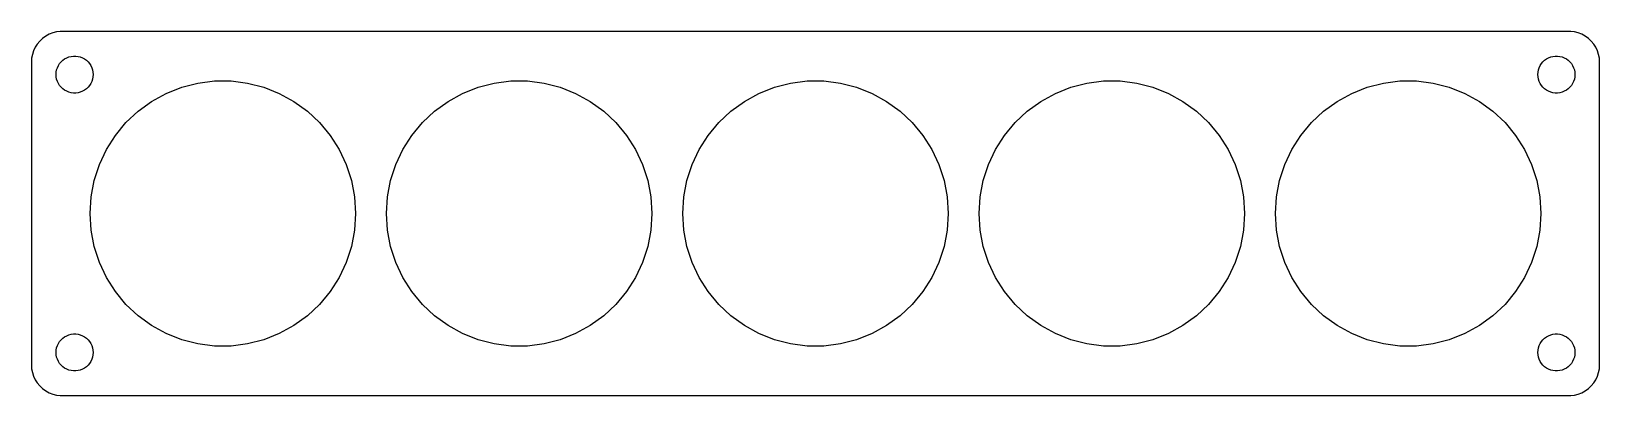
# Model space of a CAD drawing. Header units: metres. Extents: x -127 to 127, y -29 to 29.
import ezdxf

# ---------------------------------------------------------------- set-up
doc = ezdxf.new("R2010")
doc.units = ezdxf.units.M

msp = doc.modelspace()

# ---------------------------------------------------------------- linework, layer by layer
for p, q in [((-125.187, 28.3526), (-125.645, 27.9227)), ((-124.679, 28.7216), (-125.187, 28.3526)), ((-124.129, 29.0241), (-124.679, 28.7216)), ((-123.545, 29.2553), (-124.129, 29.0241)), ((-122.937, 29.4114), (-123.545, 29.2553)), ((-122.314, 29.4901), (-122.937, 29.4114)), ((122.314, 29.4901), (-122.314, 29.4901)), ((122.937, 29.4114), (122.314, 29.4901)), ((123.545, 29.2553), (122.937, 29.4114)), ((124.129, 29.0241), (123.545, 29.2553)), ((124.679, 28.7216), (124.129, 29.0241)), ((125.187, 28.3526), (124.679, 28.7216)), ((125.645, 27.9227), (125.187, 28.3526)), ((-126.843, 25.7434), (-126.961, 25.1267)), ((-126.649, 26.3406), (-126.843, 25.7434)), ((-126.382, 26.9088), (-126.649, 26.3406)), ((-126.045, 27.4389), (-126.382, 26.9088)), ((-125.645, 27.9227), (-126.045, 27.4389)), ((-120.927, 25.3532), (-120.562, 25.4469)), ((-120.562, 25.4469), (-120.188, 25.4941)), ((-120.188, 25.4941), (-119.812, 25.4941)), ((-119.812, 25.4941), (-119.438, 25.4469)), ((-119.438, 25.4469), (-119.073, 25.3532)), ((119.073, 25.3532), (119.438, 25.4469)), ((119.438, 25.4469), (119.812, 25.4941)), ((119.812, 25.4941), (120.188, 25.4941)), ((120.188, 25.4941), (120.562, 25.4469)), ((120.562, 25.4469), (120.927, 25.3532)), ((126.045, 27.4389), (125.645, 27.9227)), ((126.382, 26.9088), (126.045, 27.4389)), ((126.649, 26.3406), (126.382, 26.9088)), ((126.843, 25.7434), (126.649, 26.3406)), ((126.961, 25.1267), (126.843, 25.7434)), ((-126.961, 25.1267), (-127, 24.5)), ((-127, 24.5), (-127, -24.5)), ((-123, 22.5), (-122.976, 22.876)), ((-122.976, 22.876), (-122.906, 23.2461)), ((-122.906, 23.2461), (-122.789, 23.6044)), ((-122.789, 23.6044), (-122.629, 23.9453)), ((-122.629, 23.9453), (-122.427, 24.2634)), ((-122.427, 24.2634), (-122.187, 24.5536)), ((-122.187, 24.5536), (-121.912, 24.8115)), ((-121.912, 24.8115), (-121.607, 25.033)), ((-121.607, 25.033), (-121.277, 25.2145)), ((-121.277, 25.2145), (-120.927, 25.3532)), ((-119.073, 25.3532), (-118.723, 25.2145)), ((-118.723, 25.2145), (-118.393, 25.033)), ((-118.393, 25.033), (-118.088, 24.8115)), ((-118.088, 24.8115), (-117.813, 24.5536)), ((-117.813, 24.5536), (-117.573, 24.2634)), ((-117.573, 24.2634), (-117.371, 23.9453)), ((-117.371, 23.9453), (-117.211, 23.6044)), ((-117.211, 23.6044), (-117.094, 23.2461)), ((-117.094, 23.2461), (-117.024, 22.876)), ((-117.024, 22.876), (-117, 22.5)), ((117, 22.5), (117.024, 22.876)), ((117.024, 22.876), (117.094, 23.2461)), ((117.094, 23.2461), (117.211, 23.6044)), ((117.211, 23.6044), (117.371, 23.9453)), ((117.371, 23.9453), (117.573, 24.2634)), ((117.573, 24.2634), (117.813, 24.5536)), ((117.813, 24.5536), (118.088, 24.8115)), ((118.088, 24.8115), (118.393, 25.033)), ((118.393, 25.033), (118.723, 25.2145)), ((118.723, 25.2145), (119.073, 25.3532)), ((120.927, 25.3532), (121.277, 25.2145)), ((121.277, 25.2145), (121.607, 25.033)), ((121.607, 25.033), (121.912, 24.8115)), ((121.912, 24.8115), (122.187, 24.5536)), ((122.187, 24.5536), (122.427, 24.2634)), ((122.427, 24.2634), (122.629, 23.9453)), ((122.629, 23.9453), (122.789, 23.6044)), ((122.789, 23.6044), (122.906, 23.2461)), ((122.906, 23.2461), (122.976, 22.876)), ((122.976, 22.876), (123, 22.5)), ((127, 24.5), (126.961, 25.1267)), ((127, -24.5), (127, 24.5)), ((-122.976, 22.124), (-123, 22.5)), ((-122.906, 21.7539), (-122.976, 22.124)), ((-122.789, 21.3956), (-122.906, 21.7539)), ((-122.629, 21.0547), (-122.789, 21.3956)), ((-122.427, 20.7366), (-122.629, 21.0547)), ((-122.187, 20.4464), (-122.427, 20.7366)), ((-121.912, 20.1884), (-122.187, 20.4464)), ((-117.813, 20.4464), (-118.088, 20.1884)), ((-117.573, 20.7366), (-117.813, 20.4464)), ((-117.371, 21.0547), (-117.573, 20.7366)), ((-117.211, 21.3956), (-117.371, 21.0547)), ((-117.094, 21.7539), (-117.211, 21.3956)), ((-117.024, 22.124), (-117.094, 21.7539)), ((-117, 22.5), (-117.024, 22.124)), ((-105.154, 19.4538), (-102.644, 20.4477)), ((-102.644, 20.4477), (-100.029, 21.1192)), ((-100.029, 21.1192), (-97.35, 21.4576)), ((-97.35, 21.4576), (-94.65, 21.4576)), ((-94.65, 21.4576), (-91.9713, 21.1192)), ((-91.9713, 21.1192), (-89.3561, 20.4477)), ((-89.3561, 20.4477), (-86.8457, 19.4538)), ((-57.1543, 19.4538), (-54.6439, 20.4477)), ((-54.6439, 20.4477), (-52.0287, 21.1192)), ((-52.0287, 21.1192), (-49.35, 21.4576)), ((-49.35, 21.4576), (-46.65, 21.4576)), ((-46.65, 21.4576), (-43.9713, 21.1192)), ((-43.9713, 21.1192), (-41.3561, 20.4477)), ((-41.3561, 20.4477), (-38.8457, 19.4538)), ((-9.15425, 19.4538), (-6.64386, 20.4477)), ((-6.64386, 20.4477), (-4.02869, 21.1192)), ((-4.02869, 21.1192), (-1.34999, 21.4576)), ((-1.34999, 21.4576), (1.34999, 21.4576)), ((1.34999, 21.4576), (4.02869, 21.1192)), ((4.02869, 21.1192), (6.64386, 20.4477)), ((6.64386, 20.4477), (9.15425, 19.4538)), ((38.8457, 19.4538), (41.3561, 20.4477)), ((41.3561, 20.4477), (43.9713, 21.1192)), ((43.9713, 21.1192), (46.65, 21.4576)), ((46.65, 21.4576), (49.35, 21.4576)), ((49.35, 21.4576), (52.0287, 21.1192)), ((52.0287, 21.1192), (54.6439, 20.4477)), ((54.6439, 20.4477), (57.1543, 19.4538)), ((86.8457, 19.4538), (89.3561, 20.4477)), ((89.3561, 20.4477), (91.9713, 21.1192)), ((91.9713, 21.1192), (94.65, 21.4576)), ((94.65, 21.4576), (97.35, 21.4576)), ((97.35, 21.4576), (100.029, 21.1192)), ((100.029, 21.1192), (102.644, 20.4477)), ((102.644, 20.4477), (105.154, 19.4538)), ((117.024, 22.124), (117, 22.5)), ((117.094, 21.7539), (117.024, 22.124)), ((117.211, 21.3956), (117.094, 21.7539)), ((117.371, 21.0547), (117.211, 21.3956)), ((117.573, 20.7366), (117.371, 21.0547)), ((117.813, 20.4464), (117.573, 20.7366)), ((118.088, 20.1884), (117.813, 20.4464)), ((122.187, 20.4464), (121.912, 20.1884)), ((122.427, 20.7366), (122.187, 20.4464)), ((122.629, 21.0547), (122.427, 20.7366)), ((122.789, 21.3956), (122.629, 21.0547)), ((122.906, 21.7539), (122.789, 21.3956)), ((122.976, 22.124), (122.906, 21.7539)), ((123, 22.5), (122.976, 22.124)), ((-121.607, 19.967), (-121.912, 20.1884)), ((-121.277, 19.7855), (-121.607, 19.967)), ((-120.927, 19.6468), (-121.277, 19.7855)), ((-120.562, 19.5531), (-120.927, 19.6468)), ((-120.188, 19.5059), (-120.562, 19.5531)), ((-119.812, 19.5059), (-120.188, 19.5059)), ((-119.438, 19.5531), (-119.812, 19.5059)), ((-119.073, 19.6468), (-119.438, 19.5531)), ((-118.723, 19.7855), (-119.073, 19.6468)), ((-118.393, 19.967), (-118.723, 19.7855)), ((-118.088, 20.1884), (-118.393, 19.967)), ((-109.705, 16.566), (-107.52, 18.153)), ((-107.52, 18.153), (-105.154, 19.4538)), ((-86.8457, 19.4538), (-84.4797, 18.153)), ((-84.4797, 18.153), (-82.2954, 16.566)), ((-61.7046, 16.566), (-59.5203, 18.153)), ((-59.5203, 18.153), (-57.1543, 19.4538)), ((-38.8457, 19.4538), (-36.4797, 18.153)), ((-36.4797, 18.153), (-34.2954, 16.566)), ((-13.7046, 16.566), (-11.5203, 18.153)), ((-11.5203, 18.153), (-9.15425, 19.4538)), ((9.15425, 19.4538), (11.5203, 18.153)), ((11.5203, 18.153), (13.7046, 16.566)), ((34.2954, 16.566), (36.4797, 18.153)), ((36.4797, 18.153), (38.8457, 19.4538)), ((57.1543, 19.4538), (59.5203, 18.153)), ((59.5203, 18.153), (61.7046, 16.566)), ((82.2954, 16.566), (84.4797, 18.153)), ((84.4797, 18.153), (86.8457, 19.4538)), ((105.154, 19.4538), (107.52, 18.153)), ((107.52, 18.153), (109.705, 16.566)), ((118.393, 19.967), (118.088, 20.1884)), ((118.723, 19.7855), (118.393, 19.967)), ((119.073, 19.6468), (118.723, 19.7855)), ((119.438, 19.5531), (119.073, 19.6468)), ((119.812, 19.5059), (119.438, 19.5531)), ((120.188, 19.5059), (119.812, 19.5059)), ((120.562, 19.5531), (120.188, 19.5059)), ((120.927, 19.6468), (120.562, 19.5531)), ((121.277, 19.7855), (120.927, 19.6468)), ((121.607, 19.967), (121.277, 19.7855)), ((121.912, 20.1884), (121.607, 19.967)), ((-111.673, 14.7178), (-109.705, 16.566)), ((-82.2954, 16.566), (-80.3272, 14.7178)), ((-63.6728, 14.7178), (-61.7046, 16.566)), ((-34.2954, 16.566), (-32.3272, 14.7178)), ((-15.6728, 14.7178), (-13.7046, 16.566)), ((13.7046, 16.566), (15.6728, 14.7178)), ((32.3272, 14.7178), (34.2954, 16.566)), ((61.7046, 16.566), (63.6728, 14.7178)), ((80.3272, 14.7178), (82.2954, 16.566)), ((109.705, 16.566), (111.673, 14.7178)), ((-113.394, 12.6374), (-111.673, 14.7178)), ((-80.3272, 14.7178), (-78.6061, 12.6374)), ((-65.3939, 12.6374), (-63.6728, 14.7178)), ((-32.3272, 14.7178), (-30.6061, 12.6374)), ((-17.3939, 12.6374), (-15.6728, 14.7178)), ((15.6728, 14.7178), (17.3939, 12.6374)), ((30.6061, 12.6374), (32.3272, 14.7178)), ((63.6728, 14.7178), (65.3939, 12.6374)), ((78.6061, 12.6374), (80.3272, 14.7178)), ((111.673, 14.7178), (113.394, 12.6374)), ((-115.99, 7.91467), (-114.841, 10.3577)), ((-114.841, 10.3577), (-113.394, 12.6374)), ((-78.6061, 12.6374), (-77.1594, 10.3577)), ((-77.1594, 10.3577), (-76.0098, 7.91467)), ((-67.9902, 7.91467), (-66.8406, 10.3577)), ((-66.8406, 10.3577), (-65.3939, 12.6374)), ((-30.6061, 12.6374), (-29.1594, 10.3577)), ((-29.1594, 10.3577), (-28.0098, 7.91467)), ((-19.9902, 7.91467), (-18.8406, 10.3577)), ((-18.8406, 10.3577), (-17.3939, 12.6374)), ((17.3939, 12.6374), (18.8406, 10.3577)), ((18.8406, 10.3577), (19.9902, 7.91467)), ((28.0098, 7.91467), (29.1594, 10.3577)), ((29.1594, 10.3577), (30.6061, 12.6374)), ((65.3939, 12.6374), (66.8406, 10.3577)), ((66.8406, 10.3577), (67.9902, 7.91467)), ((76.0098, 7.91467), (77.1594, 10.3577)), ((77.1594, 10.3577), (78.6061, 12.6374)), ((113.394, 12.6374), (114.841, 10.3577)), ((114.841, 10.3577), (115.99, 7.91467)), ((-116.825, 5.34683), (-115.99, 7.91467)), ((-76.0098, 7.91467), (-75.1755, 5.34683)), ((-68.8245, 5.34683), (-67.9902, 7.91467)), ((-28.0098, 7.91467), (-27.1755, 5.34683)), ((-20.8245, 5.34683), (-19.9902, 7.91467)), ((19.9902, 7.91467), (20.8245, 5.34683)), ((27.1755, 5.34683), (28.0098, 7.91467)), ((67.9902, 7.91467), (68.8245, 5.34683)), ((75.1755, 5.34683), (76.0098, 7.91467)), ((115.99, 7.91467), (116.825, 5.34683)), ((-117.33, 2.69466), (-116.825, 5.34683)), ((-75.1755, 5.34683), (-74.6695, 2.69466)), ((-69.3305, 2.69466), (-68.8245, 5.34683)), ((-27.1755, 5.34683), (-26.6695, 2.69466)), ((-21.3305, 2.69466), (-20.8245, 5.34683)), ((20.8245, 5.34683), (21.3305, 2.69466)), ((26.6695, 2.69466), (27.1755, 5.34683)), ((68.8245, 5.34683), (69.3305, 2.69466)), ((74.6695, 2.69466), (75.1755, 5.34683)), ((116.825, 5.34683), (117.33, 2.69466)), ((-117.5, 0), (-117.33, 2.69466)), ((-74.6695, 2.69466), (-74.5, 0)), ((-69.5, 0), (-69.3305, 2.69466)), ((-26.6695, 2.69466), (-26.5, 0)), ((-21.5, 0), (-21.3305, 2.69466)), ((21.3305, 2.69466), (21.5, 0)), ((26.5, 0), (26.6695, 2.69466)), ((69.3305, 2.69466), (69.5, 0)), ((74.5, 0), (74.6695, 2.69466)), ((117.33, 2.69466), (117.5, 0)), ((-117.33, -2.69466), (-117.5, 0)), ((-74.5, 0), (-74.6695, -2.69466)), ((-69.3305, -2.69466), (-69.5, 0)), ((-26.5, 0), (-26.6695, -2.69466)), ((-21.3305, -2.69466), (-21.5, 0)), ((21.5, 0), (21.3305, -2.69466)), ((26.6695, -2.69466), (26.5, 0)), ((69.5, 0), (69.3305, -2.69466)), ((74.6695, -2.69466), (74.5, 0)), ((117.5, 0), (117.33, -2.69466)), ((-116.825, -5.34683), (-117.33, -2.69466)), ((-74.6695, -2.69466), (-75.1755, -5.34683)), ((-68.8245, -5.34683), (-69.3305, -2.69466)), ((-26.6695, -2.69466), (-27.1755, -5.34683)), ((-20.8245, -5.34683), (-21.3305, -2.69466)), ((21.3305, -2.69466), (20.8245, -5.34683)), ((27.1755, -5.34683), (26.6695, -2.69466)), ((69.3305, -2.69466), (68.8245, -5.34683)), ((75.1755, -5.34683), (74.6695, -2.69466)), ((117.33, -2.69466), (116.825, -5.34683)), ((-115.99, -7.91467), (-116.825, -5.34683)), ((-75.1755, -5.34683), (-76.0098, -7.91467)), ((-67.9902, -7.91467), (-68.8245, -5.34683)), ((-27.1755, -5.34683), (-28.0098, -7.91467)), ((-19.9902, -7.91467), (-20.8245, -5.34683)), ((20.8245, -5.34683), (19.9902, -7.91467)), ((28.0098, -7.91467), (27.1755, -5.34683)), ((68.8245, -5.34683), (67.9902, -7.91467)), ((76.0098, -7.91467), (75.1755, -5.34683)), ((116.825, -5.34683), (115.99, -7.91467)), ((-114.841, -10.3577), (-115.99, -7.91467)), ((-76.0098, -7.91467), (-77.1594, -10.3577)), ((-66.8406, -10.3577), (-67.9902, -7.91467)), ((-28.0098, -7.91467), (-29.1594, -10.3577)), ((-18.8406, -10.3577), (-19.9902, -7.91467)), ((19.9902, -7.91467), (18.8406, -10.3577)), ((29.1594, -10.3577), (28.0098, -7.91467)), ((67.9902, -7.91467), (66.8406, -10.3577)), ((77.1594, -10.3577), (76.0098, -7.91467)), ((115.99, -7.91467), (114.841, -10.3577)), ((-113.394, -12.6374), (-114.841, -10.3577)), ((-111.673, -14.7178), (-113.394, -12.6374)), ((-78.6061, -12.6374), (-80.3272, -14.7178)), ((-77.1594, -10.3577), (-78.6061, -12.6374)), ((-65.3939, -12.6374), (-66.8406, -10.3577)), ((-63.6728, -14.7178), (-65.3939, -12.6374)), ((-30.6061, -12.6374), (-32.3272, -14.7178)), ((-29.1594, -10.3577), (-30.6061, -12.6374)), ((-17.3939, -12.6374), (-18.8406, -10.3577)), ((-15.6728, -14.7178), (-17.3939, -12.6374)), ((17.3939, -12.6374), (15.6728, -14.7178)), ((18.8406, -10.3577), (17.3939, -12.6374)), ((30.6061, -12.6374), (29.1594, -10.3577)), ((32.3272, -14.7178), (30.6061, -12.6374)), ((65.3939, -12.6374), (63.6728, -14.7178)), ((66.8406, -10.3577), (65.3939, -12.6374)), ((78.6061, -12.6374), (77.1594, -10.3577)), ((80.3272, -14.7178), (78.6061, -12.6374)), ((113.394, -12.6374), (111.673, -14.7178)), ((114.841, -10.3577), (113.394, -12.6374)), ((-109.705, -16.566), (-111.673, -14.7178)), ((-80.3272, -14.7178), (-82.2954, -16.566)), ((-61.7046, -16.566), (-63.6728, -14.7178)), ((-32.3272, -14.7178), (-34.2954, -16.566)), ((-13.7046, -16.566), (-15.6728, -14.7178)), ((15.6728, -14.7178), (13.7046, -16.566)), ((34.2954, -16.566), (32.3272, -14.7178)), ((63.6728, -14.7178), (61.7046, -16.566)), ((82.2954, -16.566), (80.3272, -14.7178)), ((111.673, -14.7178), (109.705, -16.566)), ((-107.52, -18.153), (-109.705, -16.566)), ((-82.2954, -16.566), (-84.4797, -18.153)), ((-59.5203, -18.153), (-61.7046, -16.566)), ((-34.2954, -16.566), (-36.4797, -18.153)), ((-11.5203, -18.153), (-13.7046, -16.566)), ((13.7046, -16.566), (11.5203, -18.153)), ((36.4797, -18.153), (34.2954, -16.566)), ((61.7046, -16.566), (59.5203, -18.153)), ((84.4797, -18.153), (82.2954, -16.566)), ((109.705, -16.566), (107.52, -18.153)), ((-122.187, -20.4464), (-121.912, -20.1884)), ((-121.912, -20.1884), (-121.607, -19.967)), ((-121.607, -19.967), (-121.277, -19.7855)), ((-121.277, -19.7855), (-120.927, -19.6468)), ((-120.927, -19.6468), (-120.562, -19.5531)), ((-120.562, -19.5531), (-120.188, -19.5059)), ((-120.188, -19.5059), (-119.812, -19.5059)), ((-119.812, -19.5059), (-119.438, -19.5531)), ((-119.438, -19.5531), (-119.073, -19.6468)), ((-119.073, -19.6468), (-118.723, -19.7855)), ((-118.723, -19.7855), (-118.393, -19.967)), ((-118.393, -19.967), (-118.088, -20.1884)), ((-118.088, -20.1884), (-117.813, -20.4464)), ((-105.154, -19.4538), (-107.52, -18.153)), ((-102.644, -20.4477), (-105.154, -19.4538)), ((-86.8457, -19.4538), (-89.3561, -20.4477)), ((-84.4797, -18.153), (-86.8457, -19.4538)), ((-57.1543, -19.4538), (-59.5203, -18.153)), ((-54.6439, -20.4477), (-57.1543, -19.4538)), ((-38.8457, -19.4538), (-41.3561, -20.4477)), ((-36.4797, -18.153), (-38.8457, -19.4538)), ((-9.15425, -19.4538), (-11.5203, -18.153)), ((-6.64386, -20.4477), (-9.15425, -19.4538)), ((9.15425, -19.4538), (6.64386, -20.4477)), ((11.5203, -18.153), (9.15425, -19.4538)), ((38.8457, -19.4538), (36.4797, -18.153)), ((41.3561, -20.4477), (38.8457, -19.4538)), ((57.1543, -19.4538), (54.6439, -20.4477)), ((59.5203, -18.153), (57.1543, -19.4538)), ((86.8457, -19.4538), (84.4797, -18.153)), ((89.3561, -20.4477), (86.8457, -19.4538)), ((105.154, -19.4538), (102.644, -20.4477)), ((107.52, -18.153), (105.154, -19.4538)), ((117.813, -20.4464), (118.088, -20.1884)), ((118.088, -20.1884), (118.393, -19.967)), ((118.393, -19.967), (118.723, -19.7855)), ((118.723, -19.7855), (119.073, -19.6468)), ((119.073, -19.6468), (119.438, -19.5531)), ((119.438, -19.5531), (119.812, -19.5059)), ((119.812, -19.5059), (120.188, -19.5059)), ((120.188, -19.5059), (120.562, -19.5531)), ((120.562, -19.5531), (120.927, -19.6468)), ((120.927, -19.6468), (121.277, -19.7855)), ((121.277, -19.7855), (121.607, -19.967)), ((121.607, -19.967), (121.912, -20.1884)), ((121.912, -20.1884), (122.187, -20.4464)), ((-123, -22.5), (-122.976, -22.124)), ((-122.976, -22.876), (-123, -22.5)), ((-122.976, -22.124), (-122.906, -21.7539)), ((-122.906, -21.7539), (-122.789, -21.3956)), ((-122.789, -21.3956), (-122.629, -21.0547)), ((-122.629, -21.0547), (-122.427, -20.7366)), ((-122.427, -20.7366), (-122.187, -20.4464)), ((-117.813, -20.4464), (-117.573, -20.7366)), ((-117.573, -20.7366), (-117.371, -21.0547)), ((-117.371, -21.0547), (-117.211, -21.3956)), ((-117.211, -21.3956), (-117.094, -21.7539)), ((-117.094, -21.7539), (-117.024, -22.124)), ((-117.024, -22.124), (-117, -22.5)), ((-117, -22.5), (-117.024, -22.876)), ((-100.029, -21.1192), (-102.644, -20.4477)), ((-97.35, -21.4576), (-100.029, -21.1192)), ((-94.65, -21.4576), (-97.35, -21.4576)), ((-91.9713, -21.1192), (-94.65, -21.4576)), ((-89.3561, -20.4477), (-91.9713, -21.1192)), ((-52.0287, -21.1192), (-54.6439, -20.4477)), ((-49.35, -21.4576), (-52.0287, -21.1192)), ((-46.65, -21.4576), (-49.35, -21.4576)), ((-43.9713, -21.1192), (-46.65, -21.4576)), ((-41.3561, -20.4477), (-43.9713, -21.1192)), ((-4.02869, -21.1192), (-6.64386, -20.4477)), ((-1.34999, -21.4576), (-4.02869, -21.1192)), ((1.34999, -21.4576), (-1.34999, -21.4576)), ((4.02869, -21.1192), (1.34999, -21.4576)), ((6.64386, -20.4477), (4.02869, -21.1192)), ((43.9713, -21.1192), (41.3561, -20.4477)), ((46.65, -21.4576), (43.9713, -21.1192)), ((49.35, -21.4576), (46.65, -21.4576)), ((52.0287, -21.1192), (49.35, -21.4576)), ((54.6439, -20.4477), (52.0287, -21.1192)), ((91.9713, -21.1192), (89.3561, -20.4477)), ((94.65, -21.4576), (91.9713, -21.1192)), ((97.35, -21.4576), (94.65, -21.4576)), ((100.029, -21.1192), (97.35, -21.4576)), ((102.644, -20.4477), (100.029, -21.1192)), ((117, -22.5), (117.024, -22.124)), ((117.024, -22.876), (117, -22.5)), ((117.024, -22.124), (117.094, -21.7539)), ((117.094, -21.7539), (117.211, -21.3956)), ((117.211, -21.3956), (117.371, -21.0547)), ((117.371, -21.0547), (117.573, -20.7366)), ((117.573, -20.7366), (117.813, -20.4464)), ((122.187, -20.4464), (122.427, -20.7366)), ((122.427, -20.7366), (122.629, -21.0547)), ((122.629, -21.0547), (122.789, -21.3956)), ((122.789, -21.3956), (122.906, -21.7539)), ((122.906, -21.7539), (122.976, -22.124)), ((122.976, -22.124), (123, -22.5)), ((123, -22.5), (122.976, -22.876)), ((-127, -24.5), (-126.961, -25.1267)), ((-126.961, -25.1267), (-126.843, -25.7434)), ((-122.906, -23.2461), (-122.976, -22.876)), ((-122.789, -23.6044), (-122.906, -23.2461)), ((-122.629, -23.9453), (-122.789, -23.6044)), ((-122.427, -24.2634), (-122.629, -23.9453)), ((-122.187, -24.5536), (-122.427, -24.2634)), ((-121.912, -24.8115), (-122.187, -24.5536)), ((-121.607, -25.033), (-121.912, -24.8115)), ((-121.277, -25.2145), (-121.607, -25.033)), ((-120.927, -25.3532), (-121.277, -25.2145)), ((-120.562, -25.4469), (-120.927, -25.3532)), ((-119.073, -25.3532), (-119.438, -25.4469)), ((-118.723, -25.2145), (-119.073, -25.3532)), ((-118.393, -25.033), (-118.723, -25.2145)), ((-118.088, -24.8115), (-118.393, -25.033)), ((-117.813, -24.5536), (-118.088, -24.8115)), ((-117.573, -24.2634), (-117.813, -24.5536)), ((-117.371, -23.9453), (-117.573, -24.2634)), ((-117.211, -23.6044), (-117.371, -23.9453)), ((-117.094, -23.2461), (-117.211, -23.6044)), ((-117.024, -22.876), (-117.094, -23.2461)), ((117.094, -23.2461), (117.024, -22.876)), ((117.211, -23.6044), (117.094, -23.2461)), ((117.371, -23.9453), (117.211, -23.6044)), ((117.573, -24.2634), (117.371, -23.9453)), ((117.813, -24.5536), (117.573, -24.2634)), ((118.088, -24.8115), (117.813, -24.5536)), ((118.393, -25.033), (118.088, -24.8115)), ((118.723, -25.2145), (118.393, -25.033)), ((119.073, -25.3532), (118.723, -25.2145)), ((119.438, -25.4469), (119.073, -25.3532)), ((120.927, -25.3532), (120.562, -25.4469)), ((121.277, -25.2145), (120.927, -25.3532)), ((121.607, -25.033), (121.277, -25.2145)), ((121.912, -24.8115), (121.607, -25.033)), ((122.187, -24.5536), (121.912, -24.8115)), ((122.427, -24.2634), (122.187, -24.5536)), ((122.629, -23.9453), (122.427, -24.2634)), ((122.789, -23.6044), (122.629, -23.9453)), ((122.906, -23.2461), (122.789, -23.6044)), ((122.976, -22.876), (122.906, -23.2461)), ((126.843, -25.7434), (126.961, -25.1267)), ((126.961, -25.1267), (127, -24.5)), ((-126.843, -25.7434), (-126.649, -26.3406)), ((-126.649, -26.3406), (-126.382, -26.9088)), ((-126.382, -26.9088), (-126.045, -27.4389)), ((-126.045, -27.4389), (-125.645, -27.9227)), ((-125.645, -27.9227), (-125.187, -28.3526)), ((-120.188, -25.4941), (-120.562, -25.4469)), ((-119.812, -25.4941), (-120.188, -25.4941)), ((-119.438, -25.4469), (-119.812, -25.4941)), ((119.812, -25.4941), (119.438, -25.4469)), ((120.188, -25.4941), (119.812, -25.4941)), ((120.562, -25.4469), (120.188, -25.4941)), ((125.187, -28.3526), (125.645, -27.9227)), ((125.645, -27.9227), (126.045, -27.4389)), ((126.045, -27.4389), (126.382, -26.9088)), ((126.382, -26.9088), (126.649, -26.3406)), ((126.649, -26.3406), (126.843, -25.7434)), ((-125.187, -28.3526), (-124.679, -28.7216)), ((-124.679, -28.7216), (-124.129, -29.0241)), ((-124.129, -29.0241), (-123.545, -29.2553)), ((-123.545, -29.2553), (-122.937, -29.4114)), ((-122.937, -29.4114), (-122.314, -29.4901)), ((-122.314, -29.4901), (122.314, -29.4901)), ((122.314, -29.4901), (122.937, -29.4114)), ((122.937, -29.4114), (123.545, -29.2553)), ((123.545, -29.2553), (124.129, -29.0241)), ((124.129, -29.0241), (124.679, -28.7216)), ((124.679, -28.7216), (125.187, -28.3526))]:
    msp.add_line(p, q)

doc.saveas('drawing.dxf')
